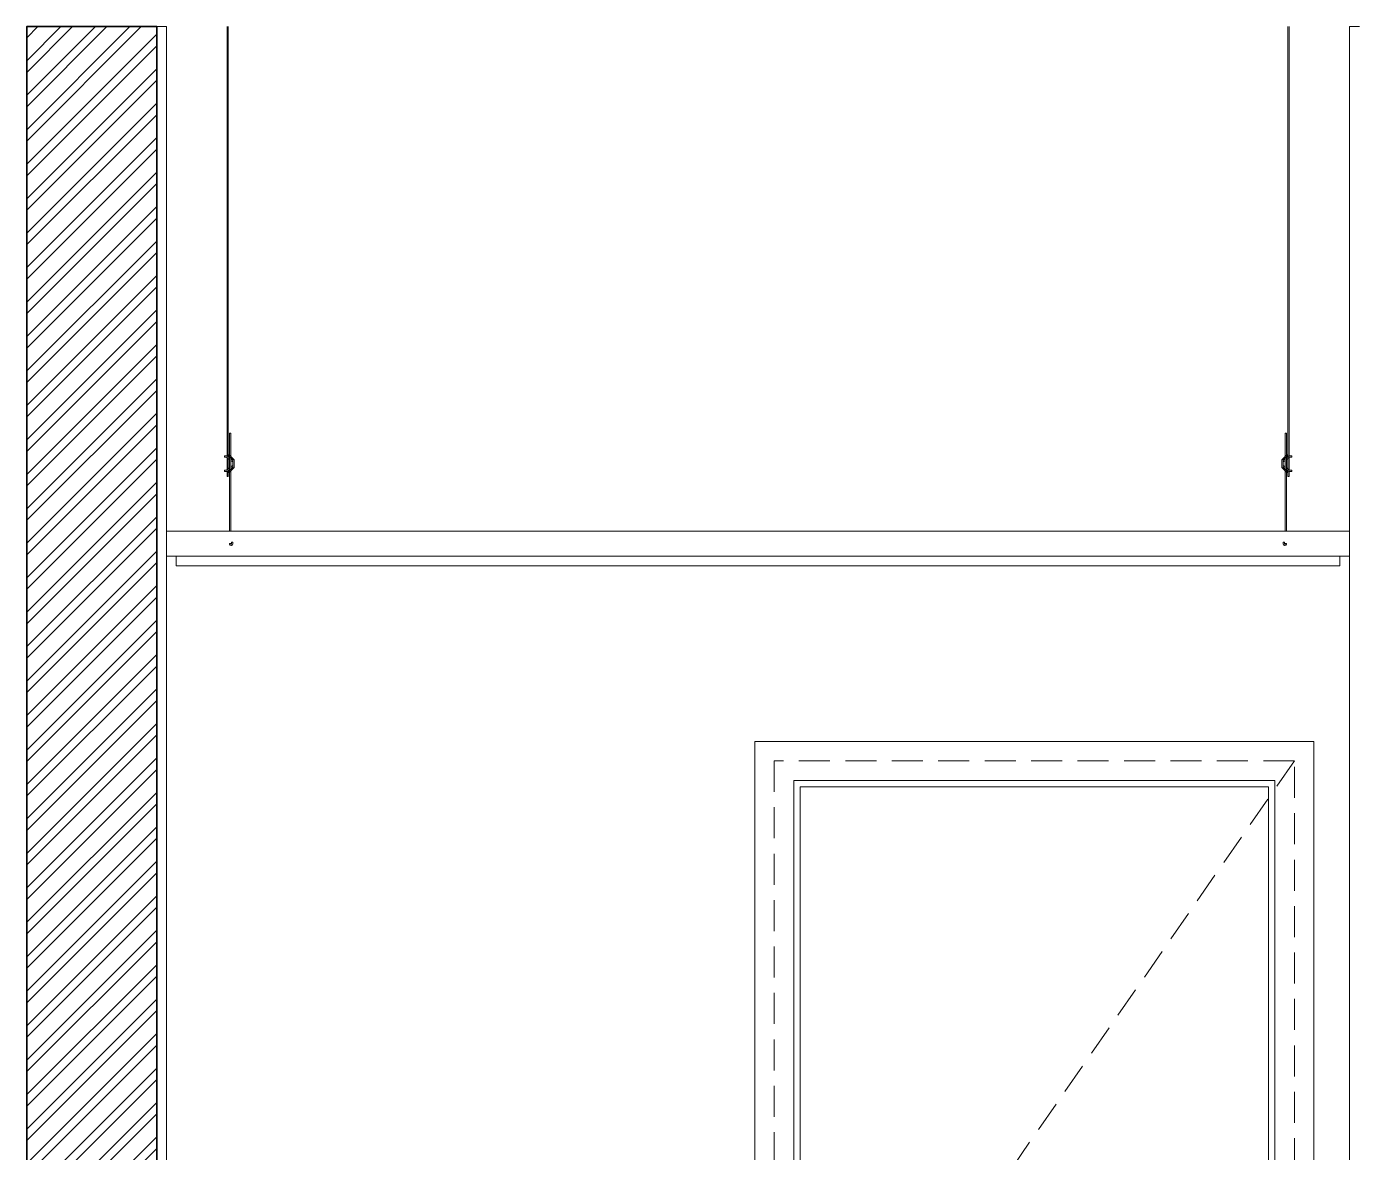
# Model space of a CAD drawing. Header units: millimetres. Extents: x -6181 to 191287, y -8583 to 23546.
# Drawn here: x 162993 to 165043, y 5648 to 7380 of the extents above; entities that cross this region are included whole.
import ezdxf

# ---------------------------------------------------------------- set-up
doc = ezdxf.new("R2010")
doc.units = ezdxf.units.MM
doc.header["$MEASUREMENT"] = 0
doc.linetypes.add('1735-DT-5BR-SEC_CC$0$HIDDEN', pattern=[0.375, 0.25, -0.125])
doc.linetypes.add('1735-DT-5BR-SEC_CC$0$HIDDEN2', pattern=[4.7625, 3.175, -1.5875])
for name, color, linetype, lineweight in [('1735-DT-5BR-SEC_CC$0$04--HATCH-1', 251, 'Continuous', 13), ('1735-DT-5BR-SEC_CC$0$06--LINE-1', 9, 'Continuous', 18), ('1735-DT-5BR-SEC_CC$0$F--BLOCKWALL-3', 3, 'Continuous', 35), ('1735-DT-5BR-SEC_CC$0$G--STELWRK-1', 9, 'Continuous', 18), ('1735-DT-5BR-SEC_CC$0$K--CEILING FIXTURES', 251, 'Continuous', 9), ('1735-DT-5BR-SEC_CC$0$K--CEILING-1', 1, 'Continuous', 20), ('1735-DT-5BR-SEC_CC$0$L--DOORS-1', 9, 'Continuous', 18), ('1735-DT-5BR-SEC_CC$0$L--DOORS-HID', 9, '1735-DT-5BR-SEC_CC$0$HIDDEN', 18), ('1735-DT-5BR-SEC_CC$0$M--PLASTER-0', 8, 'Continuous', 13)]:
    doc.layers.add(name, color=color, linetype=linetype, lineweight=lineweight)

# ---------------------------------------------------------------- blocks, each defined once
blk = doc.blocks.new('*U333')
blk.add_line((860, 0), (0, 0))
for points in [[(0, 0), (0, 2230), (860, 2230), (860, 0)], [(60, 0), (60, 2170), (800, 2170), (800, 0)]]:
    blk.add_lwpolyline(points)
at = {"layer": '1735-DT-5BR-SEC_CC$0$06--LINE-1', "ltscale": 0.5}
for p, q in [((70, 10), (70, 0)), ((790, 10), (790, 0))]:
    blk.add_line(p, q, dxfattribs=at)
at = {"layer": '1735-DT-5BR-SEC_CC$0$G--STELWRK-1'}
for p, q in [((105, 1080), (105, 920)), ((105, 1080), (145, 1080)), ((145, 1080), (145, 1010)), ((125, 1010), (218.7, 1010)), ((125, 990), (218.7, 990)), ((145, 990), (145, 920)), ((105, 920), (145, 920))]:
    blk.add_line(p, q, dxfattribs=at)
for centre, start, end in [((125, 1000), 90, 270), ((218.7, 1000), 270, 90)]:
    blk.add_arc(centre, 10, start, end, dxfattribs=at)
at = {"layer": '1735-DT-5BR-SEC_CC$0$L--DOORS-1'}
blk.add_lwpolyline([(70, 10), (70, 2160), (790, 2160), (790, 10)], close=True, dxfattribs=at)
at = {"layer": '1735-DT-5BR-SEC_CC$0$L--DOORS-HID', "color": 8, "linetype": '1735-DT-5BR-SEC_CC$0$HIDDEN2', "ltscale": 15}
blk.add_lwpolyline([(30, 0), (30, 2200), (830, 2200), (830, 0)], dxfattribs=at)
at = {"layer": '1735-DT-5BR-SEC_CC$0$L--DOORS-HID', "color": 8, "linetype": '1735-DT-5BR-SEC_CC$0$HIDDEN2', "lineweight": 9, "ltscale": 15}
blk.add_lwpolyline([(30, 2200), (800, 1090), (30, 0)], dxfattribs=at)
blk = doc.blocks.new('*U336')
for points in [[(0, 2815), (1820, 2815)], [(15, 2815), (15, 2800), (1805, 2800), (1805, 2815)]]:
    blk.add_lwpolyline(points)
at = {"layer": '1735-DT-5BR-SEC_CC$0$K--CEILING FIXTURES'}
for p, q in [((93.1, 2969.6), (93.1, 3630)), ((95.1, 2968.1), (95.1, 3630)), ((1724.8, 2968.1), (1724.8, 3630)), ((1726.8, 2969.6), (1726.8, 3630)), ((97.1, 3004.5), (97.1, 2853.7)), ((97.1, 2970.5), (97.1, 3004.5)), ((97.1, 3004.5), (99.1, 3004.5)), ((99.1, 3004.5), (99.1, 2853.7)), ((99.1, 2968.5), (99.1, 3004.5)), ((1720.8, 3004.5), (1720.8, 2853.7)), ((1720.8, 2968.5), (1720.8, 3004.5)), ((1722.8, 3004.5), (1720.8, 3004.5)), ((1722.8, 3004.5), (1722.8, 2853.7)), ((1722.8, 2970.5), (1722.8, 3004.5)), ((93.1, 2969.6), (89.1, 2969.6)), ((89.1, 2967.6), (89.1, 2969.6)), ((92.5, 2967.6), (89.1, 2967.6)), ((92.5, 2967.6), (97.1, 2964)), ((93.1, 2969.6), (97.1, 2966.5)), ((93.1, 2947.8), (93.1, 2967.1)), ((95.1, 2969.6), (96.6, 2971.1)), ((102.1, 2962.6), (95.1, 2969.6)), ((95.1, 2949.4), (95.1, 2965.6)), ((102.1, 2952.3), (95.1, 2945.3)), ((104.1, 2963.5), (96.6, 2971.1)), ((97.1, 2947.3), (97.1, 2967.6)), ((99.1, 2949.3), (99.1, 2965.6)), ((99.1, 2965), (102.1, 2962.6)), ((99.1, 2962.4), (102.1, 2960.1)), ((99.1, 2952.5), (102.1, 2954.8)), ((99.1, 2950), (102.1, 2952.3)), ((102.1, 2962.6), (102.1, 2952.3)), ((104.1, 2951.5), (104.1, 2963.5)), ((1715.8, 2963.5), (1723.4, 2971.1)), ((1715.8, 2951.5), (1715.8, 2963.5)), ((1717.8, 2962.6), (1724.8, 2969.6)), ((1720.8, 2965), (1717.8, 2962.6)), ((1717.8, 2962.6), (1717.8, 2952.3)), ((1720.8, 2962.4), (1717.8, 2960.1)), ((1720.8, 2952.5), (1717.8, 2954.8)), ((1717.8, 2952.3), (1724.8, 2945.3)), ((1720.8, 2950), (1717.8, 2952.3)), ((1720.8, 2949.3), (1720.8, 2965.6)), ((1726.8, 2969.6), (1722.8, 2966.5)), ((1727.5, 2967.6), (1722.8, 2964)), ((1722.8, 2947.3), (1722.8, 2967.6)), ((1724.8, 2969.6), (1723.4, 2971.1)), ((1724.8, 2949.4), (1724.8, 2965.6)), ((1726.8, 2969.6), (1730.8, 2969.6)), ((1726.8, 2947.8), (1726.8, 2967.1)), ((1727.5, 2967.6), (1730.8, 2967.6)), ((1730.8, 2967.6), (1730.8, 2969.6)), ((89.1, 2947.3), (89.1, 2945.3)), ((92.5, 2947.3), (89.1, 2947.3)), ((93.1, 2945.3), (89.1, 2945.3)), ((92.5, 2947.3), (97.1, 2951)), ((93.1, 2945.3), (97.1, 2948.4)), ((93.1, 2937.6), (93.1, 2945.3)), ((93.1, 2937.6), (95.1, 2937.6)), ((95.1, 2937.6), (95.1, 2946.9)), ((95.1, 2945.3), (96.6, 2943.9)), ((104.1, 2951.5), (96.6, 2943.9)), ((1715.8, 2951.5), (1723.4, 2943.9)), ((1727.5, 2947.3), (1722.8, 2951)), ((1726.8, 2945.3), (1722.8, 2948.4)), ((1724.8, 2945.3), (1723.4, 2943.9)), ((1724.8, 2937.6), (1724.8, 2946.9)), ((1726.8, 2937.6), (1724.8, 2937.6)), ((1726.8, 2945.3), (1730.8, 2945.3)), ((1726.8, 2937.6), (1726.8, 2945.3)), ((1727.5, 2947.3), (1730.8, 2947.3)), ((1730.8, 2947.3), (1730.8, 2945.3)), ((0, 2853.7), (1820, 2853.7)), ((0, 2815), (0, 2853.7)), ((1820, 2815), (1820, 2853.7)), ((100.2, 2833.9), (100.2, 2836.4)), ((100.2, 2836.4), (102.2, 2836.4)), ((102.2, 2833.8), (102.2, 2836.4)), ((1717.8, 2833.8), (1717.8, 2836.4)), ((1719.8, 2836.4), (1717.8, 2836.4)), ((1719.8, 2833.9), (1719.8, 2836.4))]:
    blk.add_line(p, q, dxfattribs=at)
for centre, radius, start, end in [((98.1, 2833.8), 1, 3.1794, 183.1794), ((98.1, 2833.7), 1, 8.8537, 194.9323), ((98.1, 2833.8), 1, 180, 191.1302), ((99.7, 2833.9), 2.54, 191.893, 3.273), ((99.7, 2833.9), 0.541, 191.893, 3.273), ((1720.3, 2833.9), 2.54, 176.727, 348.107), ((1720.3, 2833.9), 0.541, 176.727, 348.107), ((1721.8, 2833.8), 1, 356.8206, 176.8206), ((1721.8, 2833.7), 1, 345.0677, 171.1463), ((1721.8, 2833.8), 1, 348.8698, 0)]:
    blk.add_arc(centre, radius, start, end, dxfattribs=at)
blk = doc.blocks.new('1735-DT-5BR-SEC_CC')
at = {"layer": '1735-DT-5BR-SEC_CC$0$04--HATCH-1'}
h = blk.add_hatch(dxfattribs=at)
h.set_pattern_fill('ANSI32', color=256, scale=100)
h.set_pattern_definition([(45, (142602.58, 1150.002), (-26.516504, 26.516504), []), (45, (142620.257, 1150.002), (-26.516504, 26.516504), [])])
h.paths.add_polyline_path([(162992.8, 4000), (163192.8, 4000), (163192.8, 7380), (162992.8, 7380)])
at = {"layer": '1735-DT-5BR-SEC_CC$0$F--BLOCKWALL-3', "elevation": 0}
blk.add_lwpolyline([(162992.8, 4000), (163192.8, 4000), (163192.8, 7380), (162992.8, 7380)], close=True, dxfattribs=at)
at = {"layer": '1735-DT-5BR-SEC_CC$0$M--PLASTER-0', "elevation": 0}
for points in [[(163192.8, 4050), (163207.8, 4050), (163207.8, 7380), (163192.8, 7380)], [(165042.8, 4050), (165027.8, 4050), (165027.8, 7380), (165042.8, 7380)]]:
    blk.add_lwpolyline(points, dxfattribs=at)
at = {"layer": '1735-DT-5BR-SEC_CC$0$K--CEILING-1', "xscale": -1}
blk.add_blockref('*U336', (165027.8, 3750, 0), dxfattribs=at)
at = {"layer": '1735-DT-5BR-SEC_CC$0$L--DOORS-1', "xscale": -1}
blk.add_blockref('*U333', (164972.8, 4050, 0), dxfattribs=at)

msp = doc.modelspace()

# ---------------------------------------------------------------- block references
msp.add_blockref('1735-DT-5BR-SEC_CC', (0, 0))

doc.saveas('drawing.dxf')
